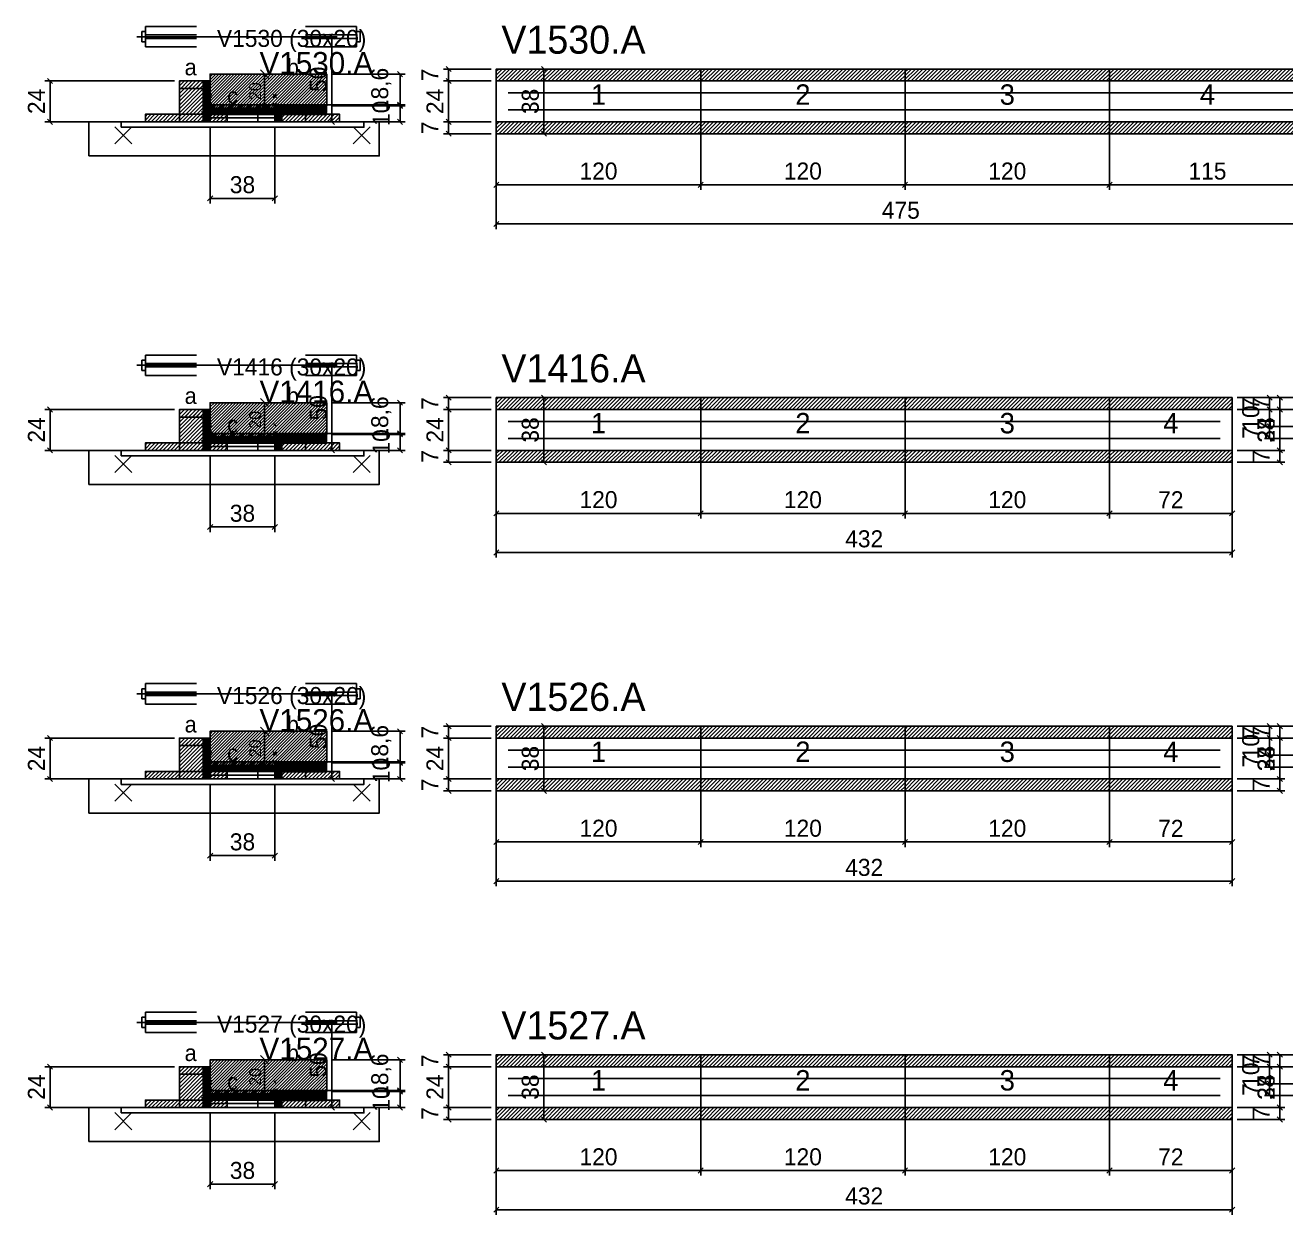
# Model space of a CAD drawing. Extents: x -9000 to 3070, y -8772 to 1250.
# Drawn here: x -69 to 672, y -7035 to -6336 of the extents above; entities that cross this region are included whole.
import ezdxf
from ezdxf.enums import TextEntityAlignment as Align

# ---------------------------------------------------------------- set-up
doc = ezdxf.new("R2010")
doc.units = 0
for name, color, linetype in [('5', 5, 'Continuous'), ('BARRA_ANCORAGEM', 126, 'Continuous'), ('barrote', 126, 'Continuous'), ('CONCRETO', 251, 'Continuous'), ('COTA', 241, 'Continuous'), ('Cota Seção (2x)', 241, 'Continuous'), ('detalhes', 7, 'Continuous'), ('Hachura', 251, 'Continuous'), ('HACHURACONCRETO', 251, 'Continuous'), ('Madeira', 126, 'Continuous'), ('NOMENCLATURA', 7, 'Continuous'), ('Painéis', 200, 'Continuous'), ('presilha', 224, 'Continuous'), ('SARR_2.2x7', 40, 'Continuous'), ('SARRAFO_2_2X7', 40, 'Continuous'), ('SCO-___-LAJ', 224, 'Continuous'), ('TENSOR', 224, 'Continuous'), ('Texto Seção', 7, 'Continuous')]:
    doc.layers.add(name, color=color, linetype=linetype)
doc.dimstyles.new('PAINEL', dxfattribs={"dimtxt": 10, "dimasz": 3, "dimexe": 3, "dimexo": 3, "dimgap": 3, "dimtad": 1, "dimblk": 'OBLIQUE', "dimblk1": 'OBLIQUE', "dimcen": 2.5, "dimclrd": 4, "dimclre": 4, "dimclrt": 240, "dimazin": 3, "dimtfac": 1, "dimtmove": 0, "dimatfit": 3})
doc.dimstyles.new('SECAO2X', dxfattribs={"dimtxt": 7, "dimasz": 5, "dimexe": 3, "dimexo": 3, "dimgap": 2, "dimtad": 3, "dimblk": 'OBLIQUE', "dimblk1": 'OBLIQUE', "dimcen": 2.5, "dimclrd": 4, "dimclre": 4, "dimclrt": 1, "dimazin": 3, "dimtfac": 1, "dimtmove": 0, "dimatfit": 3})

# ---------------------------------------------------------------- blocks, each defined once
blk = doc.blocks.new('PAR_ESQ')
for p, q in [((-1, -1), (1, 1)), ((-1, 1), (1, -1))]:
    blk.add_line(p, q)
blk = doc.blocks.new('PAR_FUNDO_ESQ')
for p, q in [((-1, -1), (1, 1)), ((-1, 1), (1, -1))]:
    blk.add_line(p, q)
blk = doc.blocks.new('PAR_FUNDO_DIR')
for p, q in [((-1, -1), (1, 1)), ((-1, 1), (1, -1))]:
    blk.add_line(p, q)
blk = doc.blocks.new('par_int_esq')
for p, q in [((-1, -1), (1, 1)), ((-1, 1), (1, -1))]:
    blk.add_line(p, q)
blk = doc.blocks.new('par_int_dir')
for p, q in [((-1, -1), (1, 1)), ((-1, 1), (1, -1))]:
    blk.add_line(p, q)
blk = doc.blocks.new('_OBLIQUE')
at = {"color": 0, "linetype": 'BYBLOCK'}
blk.add_line((-0.5, -0.5), (0.5, 0.5), dxfattribs=at)

msp = doc.modelspace()

# ---------------------------------------------------------------- hatches: boundary and pattern name
at = {"layer": 'COTA'}
h = msp.add_hatch(dxfattribs=at)
h.set_pattern_fill('ANSI31', scale=0.5)
h.paths.add_polyline_path([(208, -6369), (328, -6369), (328, -6362), (208, -6362)])
h = msp.add_hatch(dxfattribs=at)
h.set_pattern_fill('ANSI31', scale=0.5)
h.paths.add_polyline_path([(328, -6369), (448, -6369), (448, -6362), (328, -6362)])
h = msp.add_hatch(dxfattribs=at)
h.set_pattern_fill('ANSI31', scale=0.5)
h.paths.add_polyline_path([(448, -6369), (568, -6369), (568, -6362), (448, -6362)])
h = msp.add_hatch(dxfattribs=at)
h.set_pattern_fill('ANSI31', scale=0.5)
h.paths.add_polyline_path([(568, -6369), (683, -6369), (683, -6362), (568, -6362)])
h = msp.add_hatch(dxfattribs=at)
h.set_pattern_fill('ANSI31', scale=0.4)
h.paths.add_polyline_path([(40, -6385), (40, -6365), (108.5, -6365), (108.5, -6383.6), (78, -6383.6), (78, -6385)])
h = msp.add_hatch(dxfattribs=at)
h.set_pattern_fill('ANSI31', scale=0.5)
h.paths.add_polyline_path([(208, -6400), (328, -6400), (328, -6393), (208, -6393)])
h = msp.add_hatch(dxfattribs=at)
h.set_pattern_fill('ANSI31', scale=0.5)
h.paths.add_polyline_path([(328, -6400), (448, -6400), (448, -6393), (328, -6393)])
h = msp.add_hatch(dxfattribs=at)
h.set_pattern_fill('ANSI31', scale=0.5)
h.paths.add_polyline_path([(448, -6400), (568, -6400), (568, -6393), (448, -6393)])
h = msp.add_hatch(dxfattribs=at)
h.set_pattern_fill('ANSI31', scale=0.5)
h.paths.add_polyline_path([(568, -6400), (683, -6400), (683, -6393), (568, -6393)])
h = msp.add_hatch(dxfattribs=at)
h.set_pattern_fill('ANSI31', scale=0.5)
h.paths.add_polyline_path([(208, -6562), (328, -6562), (328, -6555), (208, -6555)])
h = msp.add_hatch(dxfattribs=at)
h.set_pattern_fill('ANSI31', scale=0.5)
h.paths.add_polyline_path([(328, -6562), (448, -6562), (448, -6555), (328, -6555)])
h = msp.add_hatch(dxfattribs=at)
h.set_pattern_fill('ANSI31', scale=0.5)
h.paths.add_polyline_path([(448, -6562), (568, -6562), (568, -6555), (448, -6555)])
h = msp.add_hatch(dxfattribs=at)
h.set_pattern_fill('ANSI31', scale=0.5)
h.paths.add_polyline_path([(568, -6562), (640, -6562), (640, -6555), (568, -6555)])
h = msp.add_hatch(dxfattribs=at)
h.set_pattern_fill('ANSI31', scale=0.4)
h.paths.add_polyline_path([(40, -6578), (40, -6558), (108.5, -6558), (108.5, -6576.6), (78, -6576.6), (78, -6578)])
h = msp.add_hatch(dxfattribs=at)
h.set_pattern_fill('ANSI31', scale=0.5)
h.paths.add_polyline_path([(208, -6593), (328, -6593), (328, -6586), (208, -6586)])
h = msp.add_hatch(dxfattribs=at)
h.set_pattern_fill('ANSI31', scale=0.5)
h.paths.add_polyline_path([(328, -6593), (448, -6593), (448, -6586), (328, -6586)])
h = msp.add_hatch(dxfattribs=at)
h.set_pattern_fill('ANSI31', scale=0.5)
h.paths.add_polyline_path([(448, -6593), (568, -6593), (568, -6586), (448, -6586)])
h = msp.add_hatch(dxfattribs=at)
h.set_pattern_fill('ANSI31', scale=0.5)
h.paths.add_polyline_path([(568, -6593), (640, -6593), (640, -6586), (568, -6586)])
h = msp.add_hatch(dxfattribs=at)
h.set_pattern_fill('ANSI31', scale=0.5)
h.paths.add_polyline_path([(208, -6755), (328, -6755), (328, -6748), (208, -6748)])
h = msp.add_hatch(dxfattribs=at)
h.set_pattern_fill('ANSI31', scale=0.5)
h.paths.add_polyline_path([(328, -6755), (448, -6755), (448, -6748), (328, -6748)])
h = msp.add_hatch(dxfattribs=at)
h.set_pattern_fill('ANSI31', scale=0.5)
h.paths.add_polyline_path([(448, -6755), (568, -6755), (568, -6748), (448, -6748)])
h = msp.add_hatch(dxfattribs=at)
h.set_pattern_fill('ANSI31', scale=0.5)
h.paths.add_polyline_path([(568, -6755), (640, -6755), (640, -6748), (568, -6748)])
h = msp.add_hatch(dxfattribs=at)
h.set_pattern_fill('ANSI31', scale=0.4)
h.paths.add_polyline_path([(40, -6771), (40, -6751), (108.5, -6751), (108.5, -6769.6), (78, -6769.6), (78, -6771)])
h = msp.add_hatch(dxfattribs=at)
h.set_pattern_fill('ANSI31', scale=0.5)
h.paths.add_polyline_path([(208, -6786), (328, -6786), (328, -6779), (208, -6779)])
h = msp.add_hatch(dxfattribs=at)
h.set_pattern_fill('ANSI31', scale=0.5)
h.paths.add_polyline_path([(328, -6786), (448, -6786), (448, -6779), (328, -6779)])
h = msp.add_hatch(dxfattribs=at)
h.set_pattern_fill('ANSI31', scale=0.5)
h.paths.add_polyline_path([(448, -6786), (568, -6786), (568, -6779), (448, -6779)])
h = msp.add_hatch(dxfattribs=at)
h.set_pattern_fill('ANSI31', scale=0.5)
h.paths.add_polyline_path([(568, -6786), (640, -6786), (640, -6779), (568, -6779)])
h = msp.add_hatch(dxfattribs=at)
h.set_pattern_fill('ANSI31', scale=0.5)
h.paths.add_polyline_path([(208, -6948), (328, -6948), (328, -6941), (208, -6941)])
h = msp.add_hatch(dxfattribs=at)
h.set_pattern_fill('ANSI31', scale=0.5)
h.paths.add_polyline_path([(328, -6948), (448, -6948), (448, -6941), (328, -6941)])
h = msp.add_hatch(dxfattribs=at)
h.set_pattern_fill('ANSI31', scale=0.5)
h.paths.add_polyline_path([(448, -6948), (568, -6948), (568, -6941), (448, -6941)])
h = msp.add_hatch(dxfattribs=at)
h.set_pattern_fill('ANSI31', scale=0.5)
h.paths.add_polyline_path([(568, -6948), (640, -6948), (640, -6941), (568, -6941)])
h = msp.add_hatch(dxfattribs=at)
h.set_pattern_fill('ANSI31', scale=0.4)
h.paths.add_polyline_path([(40, -6964), (40, -6944), (108.5, -6944), (108.5, -6962.6), (78, -6962.6), (78, -6964)])
h = msp.add_hatch(dxfattribs=at)
h.set_pattern_fill('ANSI31', scale=0.5)
h.paths.add_polyline_path([(208, -6979), (328, -6979), (328, -6972), (208, -6972)])
h = msp.add_hatch(dxfattribs=at)
h.set_pattern_fill('ANSI31', scale=0.5)
h.paths.add_polyline_path([(328, -6979), (448, -6979), (448, -6972), (328, -6972)])
h = msp.add_hatch(dxfattribs=at)
h.set_pattern_fill('ANSI31', scale=0.5)
h.paths.add_polyline_path([(448, -6979), (568, -6979), (568, -6972), (448, -6972)])
h = msp.add_hatch(dxfattribs=at)
h.set_pattern_fill('ANSI31', scale=0.5)
h.paths.add_polyline_path([(568, -6979), (640, -6979), (640, -6972), (568, -6972)])
at = {"layer": 'Hachura'}
h = msp.add_hatch(dxfattribs=at)
h.set_pattern_fill('ANSI31', scale=0.5)
h.paths.add_polyline_path([(22, -6393), (36, -6393), (36, -6369), (22, -6369)])
h = msp.add_hatch(dxfattribs=at)
h.set_pattern_fill('ANSI31', scale=0.5)
h.paths.add_polyline_path([(22, -6373.4), (36, -6373.4), (36, -6369), (22, -6369)])
h = msp.add_hatch(dxfattribs=at)
h.set_pattern_fill('SOLID')
h.paths.add_polyline_path([(36, -6393), (40, -6393), (40, -6369), (36, -6369)])
h = msp.add_hatch(dxfattribs=at)
h.set_pattern_fill('SOLID')
h.paths.add_polyline_path([(40, -6388.6), (78, -6388.6), (78, -6385), (40, -6385)])
h = msp.add_hatch(dxfattribs=at)
h.set_pattern_fill('SOLID')
h.paths.add_polyline_path([(78, -6393), (82, -6393), (82, -6383), (78, -6383)])
h = msp.add_hatch(dxfattribs=at)
h.set_pattern_fill('SOLID')
h.paths.add_polyline_path([(78, -6383), (108.5, -6383), (108.5, -6389), (78, -6389)])
h = msp.add_hatch(dxfattribs=at)
h.set_pattern_fill('ANSI31', scale=0.5)
h.paths.add_polyline_path([(82, -6393), (96, -6393), (96, -6383), (82, -6383)])
h = msp.add_hatch(dxfattribs=at)
h.set_pattern_fill('ANSI31', scale=0.5)
h.paths.add_polyline_path([(82, -6387.4), (96, -6387.4), (96, -6383), (82, -6383)])
h = msp.add_hatch(dxfattribs=at)
h.set_pattern_fill('ANSI31', scale=0.5)
h.paths.add_polyline_path([(2, -6393), (22, -6393), (22, -6388.6), (2, -6388.6)])
h = msp.add_hatch(dxfattribs=at)
h.set_pattern_fill('ANSI31', scale=0.5)
h.paths.add_polyline_path([(40, -6393), (50, -6393), (50, -6388.6), (40, -6388.6)])
h = msp.add_hatch(dxfattribs=at)
h.set_pattern_fill('ANSI31', scale=0.5)
h.paths.add_polyline_path([(96, -6393), (116, -6393), (116, -6388.6), (96, -6388.6)])
h = msp.add_hatch(dxfattribs=at)
h.set_pattern_fill('ANSI31', scale=0.5)
h.paths.add_polyline_path([(22, -6586), (36, -6586), (36, -6562), (22, -6562)])
h = msp.add_hatch(dxfattribs=at)
h.set_pattern_fill('ANSI31', scale=0.5)
h.paths.add_polyline_path([(22, -6566.4), (36, -6566.4), (36, -6562), (22, -6562)])
h = msp.add_hatch(dxfattribs=at)
h.set_pattern_fill('SOLID')
h.paths.add_polyline_path([(36, -6586), (40, -6586), (40, -6562), (36, -6562)])
h = msp.add_hatch(dxfattribs=at)
h.set_pattern_fill('SOLID')
h.paths.add_polyline_path([(40, -6581.6), (78, -6581.6), (78, -6578), (40, -6578)])
h = msp.add_hatch(dxfattribs=at)
h.set_pattern_fill('SOLID')
h.paths.add_polyline_path([(78, -6586), (82, -6586), (82, -6576), (78, -6576)])
h = msp.add_hatch(dxfattribs=at)
h.set_pattern_fill('SOLID')
h.paths.add_polyline_path([(78, -6576), (108.5, -6576), (108.5, -6582), (78, -6582)])
h = msp.add_hatch(dxfattribs=at)
h.set_pattern_fill('ANSI31', scale=0.5)
h.paths.add_polyline_path([(82, -6586), (96, -6586), (96, -6576), (82, -6576)])
h = msp.add_hatch(dxfattribs=at)
h.set_pattern_fill('ANSI31', scale=0.5)
h.paths.add_polyline_path([(82, -6580.4), (96, -6580.4), (96, -6576), (82, -6576)])
h = msp.add_hatch(dxfattribs=at)
h.set_pattern_fill('ANSI31', scale=0.5)
h.paths.add_polyline_path([(2, -6586), (22, -6586), (22, -6581.6), (2, -6581.6)])
h = msp.add_hatch(dxfattribs=at)
h.set_pattern_fill('ANSI31', scale=0.5)
h.paths.add_polyline_path([(40, -6586), (50, -6586), (50, -6581.6), (40, -6581.6)])
h = msp.add_hatch(dxfattribs=at)
h.set_pattern_fill('ANSI31', scale=0.5)
h.paths.add_polyline_path([(96, -6586), (116, -6586), (116, -6581.6), (96, -6581.6)])
h = msp.add_hatch(dxfattribs=at)
h.set_pattern_fill('ANSI31', scale=0.5)
h.paths.add_polyline_path([(22, -6779), (36, -6779), (36, -6755), (22, -6755)])
h = msp.add_hatch(dxfattribs=at)
h.set_pattern_fill('ANSI31', scale=0.5)
h.paths.add_polyline_path([(22, -6759.4), (36, -6759.4), (36, -6755), (22, -6755)])
h = msp.add_hatch(dxfattribs=at)
h.set_pattern_fill('SOLID')
h.paths.add_polyline_path([(36, -6779), (40, -6779), (40, -6755), (36, -6755)])
h = msp.add_hatch(dxfattribs=at)
h.set_pattern_fill('SOLID')
h.paths.add_polyline_path([(40, -6774.6), (78, -6774.6), (78, -6771), (40, -6771)])
h = msp.add_hatch(dxfattribs=at)
h.set_pattern_fill('SOLID')
h.paths.add_polyline_path([(78, -6779), (82, -6779), (82, -6769), (78, -6769)])
h = msp.add_hatch(dxfattribs=at)
h.set_pattern_fill('SOLID')
h.paths.add_polyline_path([(78, -6769), (108.5, -6769), (108.5, -6775), (78, -6775)])
h = msp.add_hatch(dxfattribs=at)
h.set_pattern_fill('ANSI31', scale=0.5)
h.paths.add_polyline_path([(82, -6779), (96, -6779), (96, -6769), (82, -6769)])
h = msp.add_hatch(dxfattribs=at)
h.set_pattern_fill('ANSI31', scale=0.5)
h.paths.add_polyline_path([(82, -6773.4), (96, -6773.4), (96, -6769), (82, -6769)])
h = msp.add_hatch(dxfattribs=at)
h.set_pattern_fill('ANSI31', scale=0.5)
h.paths.add_polyline_path([(2, -6779), (22, -6779), (22, -6774.6), (2, -6774.6)])
h = msp.add_hatch(dxfattribs=at)
h.set_pattern_fill('ANSI31', scale=0.5)
h.paths.add_polyline_path([(40, -6779), (50, -6779), (50, -6774.6), (40, -6774.6)])
h = msp.add_hatch(dxfattribs=at)
h.set_pattern_fill('ANSI31', scale=0.5)
h.paths.add_polyline_path([(96, -6779), (116, -6779), (116, -6774.6), (96, -6774.6)])
h = msp.add_hatch(dxfattribs=at)
h.set_pattern_fill('ANSI31', scale=0.5)
h.paths.add_polyline_path([(22, -6972), (36, -6972), (36, -6948), (22, -6948)])
h = msp.add_hatch(dxfattribs=at)
h.set_pattern_fill('ANSI31', scale=0.5)
h.paths.add_polyline_path([(22, -6952.4), (36, -6952.4), (36, -6948), (22, -6948)])
h = msp.add_hatch(dxfattribs=at)
h.set_pattern_fill('SOLID')
h.paths.add_polyline_path([(36, -6972), (40, -6972), (40, -6948), (36, -6948)])
h = msp.add_hatch(dxfattribs=at)
h.set_pattern_fill('SOLID')
h.paths.add_polyline_path([(78, -6972), (82, -6972), (82, -6962), (78, -6962)])
h = msp.add_hatch(dxfattribs=at)
h.set_pattern_fill('SOLID')
h.paths.add_polyline_path([(78, -6962), (108.5, -6962), (108.5, -6968), (78, -6968)])
h = msp.add_hatch(dxfattribs=at)
h.set_pattern_fill('ANSI31', scale=0.5)
h.paths.add_polyline_path([(82, -6972), (96, -6972), (96, -6962), (82, -6962)])
h = msp.add_hatch(dxfattribs=at)
h.set_pattern_fill('ANSI31', scale=0.5)
h.paths.add_polyline_path([(82, -6966.4), (96, -6966.4), (96, -6962), (82, -6962)])
h = msp.add_hatch(dxfattribs=at)
h.set_pattern_fill('ANSI31', scale=0.5)
h.paths.add_polyline_path([(2, -6972), (22, -6972), (22, -6967.6), (2, -6967.6)])
h = msp.add_hatch(dxfattribs=at)
h.set_pattern_fill('SOLID')
h.paths.add_polyline_path([(40, -6967.6), (78, -6967.6), (78, -6964), (40, -6964)])
h = msp.add_hatch(dxfattribs=at)
h.set_pattern_fill('ANSI31', scale=0.5)
h.paths.add_polyline_path([(40, -6972), (50, -6972), (50, -6967.6), (40, -6967.6)])
h = msp.add_hatch(dxfattribs=at)
h.set_pattern_fill('ANSI31', scale=0.5)
h.paths.add_polyline_path([(96, -6972), (116, -6972), (116, -6967.6), (96, -6967.6)])
at = {"layer": 'HACHURACONCRETO'}
h = msp.add_hatch(dxfattribs=at)
h.set_pattern_fill('ANSI31', scale=0.3)
h.paths.add_polyline_path([(40, -6388.6), (78, -6388.6), (78, -6383), (40, -6383)])
h = msp.add_hatch(dxfattribs=at)
h.set_pattern_fill('ANSI31', scale=0.3)
h.paths.add_polyline_path([(40, -6581.6), (78, -6581.6), (78, -6576), (40, -6576)])
h = msp.add_hatch(dxfattribs=at)
h.set_pattern_fill('ANSI31', scale=0.3)
h.paths.add_polyline_path([(40, -6774.6), (78, -6774.6), (78, -6769), (40, -6769)])
h = msp.add_hatch(dxfattribs=at)
h.set_pattern_fill('ANSI31', scale=0.3)
h.paths.add_polyline_path([(40, -6967.6), (78, -6967.6), (78, -6962), (40, -6962)])

# ---------------------------------------------------------------- linework, layer by layer
for p, q in [((0, -6340), (0, -6346)), ((2, -6340), (0, -6340)), ((2, -6337), (32, -6337)), ((2, -6337), (2, -6349)), ((2, -6342), (32, -6342)), ((96, -6337), (126, -6337)), ((96, -6342), (126, -6342)), ((126, -6337), (126, -6349)), ((126, -6340), (128, -6340)), ((128, -6340), (128, -6346)), ((2, -6346), (0, -6346)), ((2, -6344), (32, -6344)), ((2, -6349), (32, -6349)), ((96, -6344), (126, -6344)), ((96, -6349), (126, -6349)), ((126, -6346), (128, -6346)), ((0, -6533), (0, -6539)), ((2, -6533), (0, -6533)), ((2, -6530), (32, -6530)), ((2, -6530), (2, -6542)), ((96, -6530), (126, -6530)), ((126, -6530), (126, -6542)), ((126, -6533), (128, -6533)), ((128, -6533), (128, -6539)), ((2, -6539), (0, -6539)), ((2, -6535), (32, -6535)), ((2, -6537), (32, -6537)), ((2, -6542), (32, -6542)), ((96, -6535), (126, -6535)), ((96, -6537), (126, -6537)), ((96, -6542), (126, -6542)), ((126, -6539), (128, -6539)), ((0, -6726), (0, -6732)), ((2, -6726), (0, -6726)), ((2, -6723), (32, -6723)), ((2, -6723), (2, -6735)), ((96, -6723), (126, -6723)), ((126, -6723), (126, -6735)), ((126, -6726), (128, -6726)), ((128, -6726), (128, -6732)), ((2, -6732), (0, -6732)), ((2, -6728), (32, -6728)), ((2, -6730), (32, -6730)), ((96, -6728), (126, -6728)), ((96, -6730), (126, -6730)), ((126, -6732), (128, -6732)), ((2, -6735), (32, -6735)), ((96, -6735), (126, -6735)), ((0, -6919), (0, -6925)), ((2, -6919), (0, -6919)), ((2, -6916), (32, -6916)), ((2, -6916), (2, -6928)), ((96, -6916), (126, -6916)), ((126, -6916), (126, -6928)), ((126, -6919), (128, -6919)), ((128, -6919), (128, -6925)), ((2, -6925), (0, -6925)), ((2, -6921), (32, -6921)), ((2, -6923), (32, -6923)), ((96, -6921), (126, -6921)), ((96, -6923), (126, -6923)), ((126, -6925), (128, -6925)), ((2, -6928), (32, -6928)), ((96, -6928), (126, -6928))]:
    msp.add_line(p, q)
at = {"layer": 'BARRA_ANCORAGEM'}
for p, q in [((40, -6385.3), (78, -6385.3)), ((40, -6387.3), (40, -6385.3)), ((78, -6387.3), (78, -6385.3)), ((40, -6387.3), (78, -6387.3)), ((40, -6388.7), (78, -6388.7)), ((40, -6390.7), (40, -6388.7)), ((40, -6390.7), (78, -6390.7)), ((78, -6390.7), (78, -6388.7)), ((40, -6578.3), (78, -6578.3)), ((40, -6580.3), (40, -6578.3)), ((78, -6580.3), (78, -6578.3)), ((40, -6580.3), (78, -6580.3)), ((40, -6581.7), (78, -6581.7)), ((40, -6583.7), (40, -6581.7)), ((40, -6583.7), (78, -6583.7)), ((78, -6583.7), (78, -6581.7)), ((40, -6771.3), (78, -6771.3)), ((40, -6773.3), (40, -6771.3)), ((78, -6773.3), (78, -6771.3)), ((40, -6773.3), (78, -6773.3)), ((40, -6774.7), (78, -6774.7)), ((40, -6776.7), (40, -6774.7)), ((40, -6776.7), (78, -6776.7)), ((78, -6776.7), (78, -6774.7)), ((40, -6964.3), (78, -6964.3)), ((40, -6966.3), (40, -6964.3)), ((40, -6966.3), (78, -6966.3)), ((40, -6967.7), (78, -6967.7)), ((40, -6969.7), (40, -6967.7)), ((40, -6969.7), (78, -6969.7)), ((78, -6966.3), (78, -6964.3)), ((78, -6969.7), (78, -6967.7))]:
    msp.add_line(p, q, dxfattribs=at)
at = {"layer": 'barrote'}
for points in [[(-31.25, -6413), (139.25, -6413), (139.25, -6393), (-31.25, -6393)], [(-31.25, -6606), (139.25, -6606), (139.25, -6586), (-31.25, -6586)], [(-31.25, -6799), (139.25, -6799), (139.25, -6779), (-31.25, -6779)], [(-31.25, -6992), (139.25, -6992), (139.25, -6972), (-31.25, -6972)]]:
    msp.add_lwpolyline(points, close=True, dxfattribs=at)
at = {"layer": 'CONCRETO'}
for points in [[(40, -6385), (40, -6365), (108.5, -6365), (108.5, -6383.6), (78, -6383.6), (78, -6385)], [(40, -6578), (40, -6558), (108.5, -6558), (108.5, -6576.6), (78, -6576.6), (78, -6578)], [(40, -6771), (40, -6751), (108.5, -6751), (108.5, -6769.6), (78, -6769.6), (78, -6771)], [(40, -6964), (40, -6944), (108.5, -6944), (108.5, -6962.6), (78, -6962.6), (78, -6964)]]:
    msp.add_lwpolyline(points, close=True, dxfattribs=at)
at = {"layer": 'HACHURACONCRETO'}
for points in [[(40, -6388.6), (78, -6388.6), (78, -6383), (40, -6383)], [(40, -6581.6), (78, -6581.6), (78, -6576), (40, -6576)], [(40, -6774.6), (78, -6774.6), (78, -6769), (40, -6769)], [(40, -6967.6), (78, -6967.6), (78, -6962), (40, -6962)]]:
    msp.add_lwpolyline(points, close=True, dxfattribs=at)
at = {"layer": 'Madeira'}
for points in [[(22, -6393), (36, -6393), (36, -6369), (22, -6369)], [(22, -6373.4), (36, -6373.4), (36, -6369), (22, -6369)], [(82, -6393), (96, -6393), (96, -6383), (82, -6383)], [(82, -6387.4), (96, -6387.4), (96, -6383), (82, -6383)], [(2, -6393), (22, -6393), (22, -6388.6), (2, -6388.6)], [(22, -6393), (36, -6393), (36, -6388.6), (22, -6388.6)], [(40, -6393), (50, -6393), (50, -6388.6), (40, -6388.6)], [(68, -6393), (78, -6393), (78, -6388.6), (68, -6388.6)], [(96, -6393), (116, -6393), (116, -6388.6), (96, -6388.6)], [(22, -6586), (36, -6586), (36, -6562), (22, -6562)], [(22, -6566.4), (36, -6566.4), (36, -6562), (22, -6562)], [(82, -6586), (96, -6586), (96, -6576), (82, -6576)], [(82, -6580.4), (96, -6580.4), (96, -6576), (82, -6576)], [(2, -6586), (22, -6586), (22, -6581.6), (2, -6581.6)], [(22, -6586), (36, -6586), (36, -6581.6), (22, -6581.6)], [(40, -6586), (50, -6586), (50, -6581.6), (40, -6581.6)], [(68, -6586), (78, -6586), (78, -6581.6), (68, -6581.6)], [(96, -6586), (116, -6586), (116, -6581.6), (96, -6581.6)], [(22, -6779), (36, -6779), (36, -6755), (22, -6755)], [(22, -6759.4), (36, -6759.4), (36, -6755), (22, -6755)], [(82, -6779), (96, -6779), (96, -6769), (82, -6769)], [(82, -6773.4), (96, -6773.4), (96, -6769), (82, -6769)], [(2, -6779), (22, -6779), (22, -6774.6), (2, -6774.6)], [(22, -6779), (36, -6779), (36, -6774.6), (22, -6774.6)], [(40, -6779), (50, -6779), (50, -6774.6), (40, -6774.6)], [(68, -6779), (78, -6779), (78, -6774.6), (68, -6774.6)], [(96, -6779), (116, -6779), (116, -6774.6), (96, -6774.6)], [(22, -6972), (36, -6972), (36, -6948), (22, -6948)], [(22, -6952.4), (36, -6952.4), (36, -6948), (22, -6948)], [(82, -6972), (96, -6972), (96, -6962), (82, -6962)], [(82, -6966.4), (96, -6966.4), (96, -6962), (82, -6962)], [(2, -6972), (22, -6972), (22, -6967.6), (2, -6967.6)], [(22, -6972), (36, -6972), (36, -6967.6), (22, -6967.6)], [(40, -6972), (50, -6972), (50, -6967.6), (40, -6967.6)], [(68, -6972), (78, -6972), (78, -6967.6), (68, -6967.6)], [(96, -6972), (116, -6972), (116, -6967.6), (96, -6967.6)]]:
    msp.add_lwpolyline(points, close=True, dxfattribs=at)
at = {"layer": 'Painéis'}
for p, q in [((208, -6369), (328, -6369)), ((208, -6393), (208, -6369)), ((328, -6393), (328, -6369)), ((328, -6393), (328, -6369)), ((328, -6369), (448, -6369)), ((328, -6393), (328, -6369)), ((448, -6393), (448, -6369)), ((448, -6393), (448, -6369)), ((448, -6369), (568, -6369)), ((448, -6393), (448, -6369)), ((568, -6393), (568, -6369)), ((568, -6393), (568, -6369)), ((568, -6369), (683, -6369)), ((568, -6393), (568, -6369)), ((208, -6393), (328, -6393)), ((328, -6393), (448, -6393)), ((448, -6393), (568, -6393)), ((568, -6393), (683, -6393)), ((208, -6562), (328, -6562)), ((208, -6586), (208, -6562)), ((328, -6586), (328, -6562)), ((328, -6586), (328, -6562)), ((328, -6562), (448, -6562)), ((328, -6586), (328, -6562)), ((448, -6586), (448, -6562)), ((448, -6586), (448, -6562)), ((448, -6562), (568, -6562)), ((448, -6586), (448, -6562)), ((568, -6586), (568, -6562)), ((568, -6586), (568, -6562)), ((568, -6562), (640, -6562)), ((568, -6586), (568, -6562)), ((640, -6586), (640, -6562)), ((208, -6586), (328, -6586)), ((328, -6586), (448, -6586)), ((448, -6586), (568, -6586)), ((568, -6586), (640, -6586)), ((208, -6755), (328, -6755)), ((208, -6779), (208, -6755)), ((328, -6779), (328, -6755)), ((328, -6779), (328, -6755)), ((328, -6755), (448, -6755)), ((328, -6779), (328, -6755)), ((448, -6779), (448, -6755)), ((448, -6779), (448, -6755)), ((448, -6755), (568, -6755)), ((448, -6779), (448, -6755)), ((568, -6779), (568, -6755)), ((568, -6779), (568, -6755)), ((568, -6755), (640, -6755)), ((568, -6779), (568, -6755)), ((640, -6779), (640, -6755)), ((208, -6779), (328, -6779)), ((328, -6779), (448, -6779)), ((448, -6779), (568, -6779)), ((568, -6779), (640, -6779)), ((208, -6948), (328, -6948)), ((208, -6972), (208, -6948)), ((328, -6972), (328, -6948)), ((328, -6972), (328, -6948)), ((328, -6948), (448, -6948)), ((328, -6972), (328, -6948)), ((448, -6972), (448, -6948)), ((448, -6972), (448, -6948)), ((448, -6948), (568, -6948)), ((448, -6972), (448, -6948)), ((568, -6972), (568, -6948)), ((568, -6972), (568, -6948)), ((568, -6948), (640, -6948)), ((568, -6972), (568, -6948)), ((640, -6972), (640, -6948)), ((208, -6972), (328, -6972)), ((328, -6972), (448, -6972)), ((448, -6972), (568, -6972)), ((568, -6972), (640, -6972))]:
    msp.add_line(p, q, dxfattribs=at)
for points in [[(36, -6393), (40, -6393), (40, -6369), (36, -6369)], [(40, -6388.6), (78, -6388.6), (78, -6385), (40, -6385)], [(78, -6393), (82, -6393), (82, -6383), (78, -6383)], [(78, -6383), (108.5, -6383), (108.5, -6383.6), (78, -6383.6)], [(36, -6586), (40, -6586), (40, -6562), (36, -6562)], [(40, -6581.6), (78, -6581.6), (78, -6578), (40, -6578)], [(78, -6586), (82, -6586), (82, -6576), (78, -6576)], [(78, -6576), (108.5, -6576), (108.5, -6576.6), (78, -6576.6)], [(36, -6779), (40, -6779), (40, -6755), (36, -6755)], [(40, -6774.6), (78, -6774.6), (78, -6771), (40, -6771)], [(78, -6779), (82, -6779), (82, -6769), (78, -6769)], [(78, -6769), (108.5, -6769), (108.5, -6769.6), (78, -6769.6)], [(36, -6972), (40, -6972), (40, -6948), (36, -6948)], [(78, -6972), (82, -6972), (82, -6962), (78, -6962)], [(78, -6962), (108.5, -6962), (108.5, -6962.6), (78, -6962.6)], [(40, -6967.6), (78, -6967.6), (78, -6964), (40, -6964)]]:
    msp.add_lwpolyline(points, close=True, dxfattribs=at)
at = {"layer": 'presilha'}
for p, q in [((-16, -6406), (-6, -6396)), ((-16, -6396), (-6, -6406)), ((124, -6406), (134, -6396)), ((124, -6396), (134, -6406)), ((-16, -6599), (-6, -6589)), ((-16, -6589), (-6, -6599)), ((124, -6599), (134, -6589)), ((124, -6589), (134, -6599)), ((-16, -6792), (-6, -6782)), ((-16, -6782), (-6, -6792)), ((124, -6792), (134, -6782)), ((124, -6782), (134, -6792)), ((-16, -6985), (-6, -6975)), ((-16, -6975), (-6, -6985)), ((124, -6985), (134, -6975)), ((124, -6975), (134, -6985))]:
    msp.add_line(p, q, dxfattribs=at)
at = {"layer": 'SARR_2.2x7'}
for points in [[(215, -6376), (328, -6376)], [(215, -6376), (328, -6376)], [(328, -6376), (448, -6376)], [(328, -6376), (448, -6376)], [(448, -6376), (568, -6376)], [(448, -6376), (568, -6376)], [(568, -6376), (676, -6376)], [(568, -6376), (676, -6376)], [(215, -6386), (328, -6386)], [(215, -6386), (328, -6386)], [(328, -6386), (448, -6386)], [(328, -6386), (448, -6386)], [(448, -6386), (568, -6386)], [(448, -6386), (568, -6386)], [(568, -6386), (676, -6386)], [(568, -6386), (676, -6386)], [(215, -6569), (328, -6569)], [(215, -6569), (328, -6569)], [(328, -6569), (448, -6569)], [(328, -6569), (448, -6569)], [(448, -6569), (568, -6569)], [(448, -6569), (568, -6569)], [(568, -6569), (633, -6569)], [(568, -6569), (633, -6569)], [(215, -6579), (328, -6579)], [(215, -6579), (328, -6579)], [(328, -6579), (448, -6579)], [(328, -6579), (448, -6579)], [(448, -6579), (568, -6579)], [(448, -6579), (568, -6579)], [(568, -6579), (633, -6579)], [(568, -6579), (633, -6579)], [(215, -6762), (328, -6762)], [(215, -6762), (328, -6762)], [(328, -6762), (448, -6762)], [(328, -6762), (448, -6762)], [(448, -6762), (568, -6762)], [(448, -6762), (568, -6762)], [(568, -6762), (633, -6762)], [(568, -6762), (633, -6762)], [(215, -6772), (328, -6772)], [(215, -6772), (328, -6772)], [(328, -6772), (448, -6772)], [(328, -6772), (448, -6772)], [(448, -6772), (568, -6772)], [(448, -6772), (568, -6772)], [(568, -6772), (633, -6772)], [(568, -6772), (633, -6772)], [(215, -6955), (328, -6955)], [(215, -6955), (328, -6955)], [(328, -6955), (448, -6955)], [(328, -6955), (448, -6955)], [(448, -6955), (568, -6955)], [(448, -6955), (568, -6955)], [(568, -6955), (633, -6955)], [(568, -6955), (633, -6955)], [(215, -6965), (328, -6965)], [(215, -6965), (328, -6965)], [(328, -6965), (448, -6965)], [(328, -6965), (448, -6965)], [(448, -6965), (568, -6965)], [(448, -6965), (568, -6965)], [(568, -6965), (633, -6965)], [(568, -6965), (633, -6965)]]:
    msp.add_lwpolyline(points, dxfattribs=at)
at = {"layer": 'SARRAFO_2_2X7'}
for p, q in [((36, -6378.2), (36, -6373.8)), ((36, -6373.8), (40, -6373.8)), ((36, -6378.2), (40, -6378.2)), ((40, -6378.2), (40, -6373.8)), ((36, -6388.2), (36, -6383.8)), ((36, -6383.8), (40, -6383.8)), ((40, -6388.2), (40, -6383.8)), ((78, -6390.2), (78, -6385.8)), ((78, -6385.8), (82, -6385.8)), ((82, -6390.2), (82, -6385.8)), ((36, -6388.2), (40, -6388.2)), ((78, -6390.2), (82, -6390.2)), ((36, -6571.2), (36, -6566.8)), ((36, -6566.8), (40, -6566.8)), ((36, -6571.2), (40, -6571.2)), ((40, -6571.2), (40, -6566.8)), ((36, -6581.2), (36, -6576.8)), ((36, -6576.8), (40, -6576.8)), ((40, -6581.2), (40, -6576.8)), ((78, -6583.2), (78, -6578.8)), ((78, -6578.8), (82, -6578.8)), ((82, -6583.2), (82, -6578.8)), ((36, -6581.2), (40, -6581.2)), ((78, -6583.2), (82, -6583.2)), ((36, -6764.2), (36, -6759.8)), ((36, -6759.8), (40, -6759.8)), ((40, -6764.2), (40, -6759.8)), ((36, -6764.2), (40, -6764.2)), ((36, -6774.2), (36, -6769.8)), ((36, -6769.8), (40, -6769.8)), ((40, -6774.2), (40, -6769.8)), ((36, -6774.2), (40, -6774.2)), ((78, -6776.2), (78, -6771.8)), ((78, -6771.8), (82, -6771.8)), ((78, -6776.2), (82, -6776.2)), ((82, -6776.2), (82, -6771.8)), ((36, -6957.2), (36, -6952.8)), ((36, -6952.8), (40, -6952.8)), ((40, -6957.2), (40, -6952.8)), ((36, -6957.2), (40, -6957.2)), ((36, -6967.2), (36, -6962.8)), ((36, -6962.8), (40, -6962.8)), ((40, -6967.2), (40, -6962.8)), ((36, -6967.2), (40, -6967.2)), ((78, -6969.2), (78, -6964.8)), ((78, -6964.8), (82, -6964.8)), ((78, -6969.2), (82, -6969.2)), ((82, -6969.2), (82, -6964.8))]:
    msp.add_line(p, q, dxfattribs=at)
at = {"layer": 'SCO-___-LAJ'}
for points in [[(208, -6369), (328, -6369), (328, -6362), (208, -6362)], [(328, -6369), (448, -6369), (448, -6362), (328, -6362)], [(448, -6369), (568, -6369), (568, -6362), (448, -6362)], [(568, -6369), (683, -6369), (683, -6362), (568, -6362)], [(-12.25, -6396.2), (130.25, -6396.2), (130.25, -6393), (-12.25, -6393)], [(208, -6400), (328, -6400), (328, -6393), (208, -6393)], [(328, -6400), (448, -6400), (448, -6393), (328, -6393)], [(448, -6400), (568, -6400), (568, -6393), (448, -6393)], [(568, -6400), (683, -6400), (683, -6393), (568, -6393)], [(208, -6562), (328, -6562), (328, -6555), (208, -6555)], [(328, -6562), (448, -6562), (448, -6555), (328, -6555)], [(448, -6562), (568, -6562), (568, -6555), (448, -6555)], [(568, -6562), (640, -6562), (640, -6555), (568, -6555)], [(-12.25, -6589.2), (130.25, -6589.2), (130.25, -6586), (-12.25, -6586)], [(208, -6593), (328, -6593), (328, -6586), (208, -6586)], [(328, -6593), (448, -6593), (448, -6586), (328, -6586)], [(448, -6593), (568, -6593), (568, -6586), (448, -6586)], [(568, -6593), (640, -6593), (640, -6586), (568, -6586)], [(208, -6755), (328, -6755), (328, -6748), (208, -6748)], [(328, -6755), (448, -6755), (448, -6748), (328, -6748)], [(448, -6755), (568, -6755), (568, -6748), (448, -6748)], [(568, -6755), (640, -6755), (640, -6748), (568, -6748)], [(-12.25, -6782.2), (130.25, -6782.2), (130.25, -6779), (-12.25, -6779)], [(208, -6786), (328, -6786), (328, -6779), (208, -6779)], [(328, -6786), (448, -6786), (448, -6779), (328, -6779)], [(448, -6786), (568, -6786), (568, -6779), (448, -6779)], [(568, -6786), (640, -6786), (640, -6779), (568, -6779)], [(208, -6948), (328, -6948), (328, -6941), (208, -6941)], [(328, -6948), (448, -6948), (448, -6941), (328, -6941)], [(448, -6948), (568, -6948), (568, -6941), (448, -6941)], [(568, -6948), (640, -6948), (640, -6941), (568, -6941)], [(-12.25, -6975.2), (130.25, -6975.2), (130.25, -6972), (-12.25, -6972)], [(208, -6979), (328, -6979), (328, -6972), (208, -6972)], [(328, -6979), (448, -6979), (448, -6972), (328, -6972)], [(448, -6979), (568, -6979), (568, -6972), (448, -6972)], [(568, -6979), (640, -6979), (640, -6972), (568, -6972)]]:
    msp.add_lwpolyline(points, close=True, dxfattribs=at)
at = {"layer": 'TENSOR'}
for p, q in [((-3, -6343), (106.5, -6343)), ((-3, -6536), (106.5, -6536)), ((-3, -6729), (106.5, -6729)), ((-3, -6922), (106.5, -6922))]:
    msp.add_line(p, q, dxfattribs=at)

# ---------------------------------------------------------------- block references
at = {"layer": 'Painéis'}
for name, p in [('par_int_esq', (40, -6378)), ('par_int_dir', (78, -6378)), ('PAR_FUNDO_ESQ', (40, -6383)), ('PAR_FUNDO_DIR', (78, -6383)), ('PAR_ESQ', (36, -6388)), ('par_int_esq', (40, -6571)), ('par_int_dir', (78, -6571)), ('PAR_FUNDO_ESQ', (40, -6576)), ('PAR_FUNDO_DIR', (78, -6576)), ('PAR_ESQ', (36, -6581)), ('par_int_esq', (40, -6764)), ('par_int_dir', (78, -6764)), ('PAR_FUNDO_ESQ', (40, -6769)), ('PAR_FUNDO_DIR', (78, -6769)), ('PAR_ESQ', (36, -6774)), ('par_int_esq', (40, -6957)), ('par_int_dir', (78, -6957)), ('PAR_FUNDO_ESQ', (40, -6962)), ('PAR_FUNDO_DIR', (78, -6962)), ('PAR_ESQ', (36, -6967))]:
    msp.add_blockref(name, p, dxfattribs=at)

# ---------------------------------------------------------------- texts
at = {"layer": '5'}
for s, p in [('1', (268, -6377)), ('2', (388, -6377)), ('3', (508, -6377)), ('4', (625.5, -6377)), ('1', (268, -6570)), ('2', (388, -6570)), ('3', (508, -6570)), ('4', (604, -6570)), ('1', (268, -6763)), ('2', (388, -6763)), ('3', (508, -6763)), ('4', (604, -6763)), ('1', (268, -6956)), ('2', (388, -6956)), ('3', (508, -6956)), ('4', (604, -6956))]:
    msp.add_text(s, height=12, dxfattribs=at).set_placement(p, align=Align.MIDDLE_CENTER)
at = {"layer": 'detalhes'}
for s, p in [('b', (85, -6365.7)), ('a', (25, -6365.7)), ('c', (50, -6382.5)), ('b', (85, -6558.7)), ('a', (25, -6558.7)), ('c', (50, -6575.5)), ('b', (85, -6751.7)), ('a', (25, -6751.7)), ('c', (50, -6768.5)), ('a', (25, -6944.7)), ('b', (85, -6944.7)), ('c', (50, -6961.5))]:
    msp.add_text(s, height=9.6, dxfattribs=at).set_placement(p)
at = {"layer": 'NOMENCLATURA'}
for s, p in [('V1530.A', (211, -6353)), ('V1416.A', (211, -6546)), ('V1526.A', (211, -6739)), ('V1527.A', (211, -6932))]:
    msp.add_text(s, height=16.5, dxfattribs=at).set_placement(p)
at = {"layer": 'Texto Seção'}
for s, height, p in [('V1530 (30x20)', 10, (44, -6349)), ('V1530.A', 13, (69, -6365)), ('V1416 (30x20)', 10, (44, -6542)), ('V1416.A', 13, (69, -6558)), ('V1526 (30x20)', 10, (44, -6735)), ('V1526.A', 13, (69, -6751)), ('V1527 (30x20)', 10, (44, -6928)), ('V1527.A', 13, (69, -6944))]:
    msp.add_text(s, height=height, dxfattribs=at).set_placement(p)

# ---------------------------------------------------------------- dimensions: what is measured, and where the dimension line sits
at = {"layer": 'COTA'}
for base, p1, p2 in [((111.5, -6393), (96, -6393), (96, -6343)), ((151.5, -6383.6), (108.5, -6383.6), (108.5, -6365)), ((180, -6369), (208, -6369), (208, -6362)), ((236, -6400), (208, -6400), (208, -6362)), ((-54, -6393), (2, -6393), (22, -6369)), ((180, -6393), (208, -6393), (208, -6369)), ((151.5, -6393), (96, -6393), (96, -6383)), ((180, -6400), (208, -6400), (208, -6393)), ((111.5, -6586), (96, -6586), (96, -6536)), ((151.5, -6576.6), (108.5, -6576.6), (108.5, -6558)), ((180, -6562), (208, -6562), (208, -6555)), ((236, -6593), (208, -6593), (208, -6555)), ((668, -6593), (640, -6593), (640, -6555)), ((668, -6562), (640, -6562), (640, -6555)), ((662, -6562), (690, -6562), (690, -6555)), ((-54, -6586), (2, -6586), (22, -6562)), ((180, -6586), (208, -6586), (208, -6562)), ((668, -6586), (640, -6586), (640, -6562)), ((662, -6572), (690, -6572), (690, -6562)), ((662, -6579), (690, -6579), (690, -6572)), ((151.5, -6586), (96, -6586), (96, -6576)), ((180, -6593), (208, -6593), (208, -6586)), ((668, -6593), (640, -6593), (640, -6586)), ((111.5, -6779), (96, -6779), (96, -6729)), ((151.5, -6769.6), (108.5, -6769.6), (108.5, -6751)), ((180, -6755), (208, -6755), (208, -6748)), ((236, -6786), (208, -6786), (208, -6748)), ((668, -6786), (640, -6786), (640, -6748)), ((668, -6755), (640, -6755), (640, -6748)), ((662, -6755), (690, -6755), (690, -6748)), ((-54, -6779), (2, -6779), (22, -6755)), ((180, -6779), (208, -6779), (208, -6755)), ((668, -6779), (640, -6779), (640, -6755)), ((662, -6765), (690, -6765), (690, -6755)), ((662, -6772), (690, -6772), (690, -6765)), ((151.5, -6779), (96, -6779), (96, -6769)), ((180, -6786), (208, -6786), (208, -6779)), ((668, -6786), (640, -6786), (640, -6779)), ((111.5, -6972), (96, -6972), (96, -6922)), ((151.5, -6962.6), (108.5, -6962.6), (108.5, -6944)), ((180, -6948), (208, -6948), (208, -6941)), ((236, -6979), (208, -6979), (208, -6941)), ((668, -6979), (640, -6979), (640, -6941)), ((668, -6948), (640, -6948), (640, -6941)), ((662, -6948), (690, -6948), (690, -6941)), ((-54, -6972), (2, -6972), (22, -6948)), ((180, -6972), (208, -6972), (208, -6948)), ((668, -6972), (640, -6972), (640, -6948)), ((662, -6958), (690, -6958), (690, -6948)), ((662, -6965), (690, -6965), (690, -6958)), ((151.5, -6972), (96, -6972), (96, -6962)), ((180, -6979), (208, -6979), (208, -6972)), ((668, -6979), (640, -6979), (640, -6972))]:
    msp.add_linear_dim(base=base, p1=p1, p2=p2, angle=90, dimstyle='PAINEL', dxfattribs=at).render()
for base, p1, p2 in [((40, -6438), (40, -6393), (78, -6393)), ((208, -6430), (208, -6393), (328, -6393)), ((208, -6453), (208, -6393), (683, -6393)), ((328, -6430), (328, -6393), (448, -6393)), ((448, -6430), (448, -6393), (568, -6393)), ((568, -6430), (568, -6393), (683, -6393)), ((40, -6631), (40, -6586), (78, -6586)), ((208, -6623), (208, -6586), (328, -6586)), ((208, -6646), (208, -6586), (640, -6586)), ((328, -6623), (328, -6586), (448, -6586)), ((448, -6623), (448, -6586), (568, -6586)), ((568, -6623), (568, -6586), (640, -6586)), ((40, -6824), (40, -6779), (78, -6779)), ((208, -6816), (208, -6779), (328, -6779)), ((208, -6839), (208, -6779), (640, -6779)), ((328, -6816), (328, -6779), (448, -6779)), ((448, -6816), (448, -6779), (568, -6779)), ((568, -6816), (568, -6779), (640, -6779)), ((40, -7017), (40, -6972), (78, -6972)), ((208, -7009), (208, -6972), (328, -6972)), ((208, -7032), (208, -6972), (640, -6972)), ((328, -7009), (328, -6972), (448, -6972)), ((448, -7009), (448, -6972), (568, -6972)), ((568, -7009), (568, -6972), (640, -6972))]:
    msp.add_linear_dim(base=base, p1=p1, p2=p2, dimstyle='PAINEL', dxfattribs=at).render()
at = {"layer": 'Cota Seção (2x)'}
for base, p1, p2 in [((72, -6385), (40, -6385), (40, -6365)), ((72, -6578), (40, -6578), (40, -6558)), ((72, -6771), (40, -6771), (40, -6751)), ((72, -6964), (40, -6964), (40, -6944))]:
    msp.add_linear_dim(base=base, p1=p1, p2=p2, angle=90, dimstyle='SECAO2X', dxfattribs=at).render()

doc.saveas('drawing.dxf')
